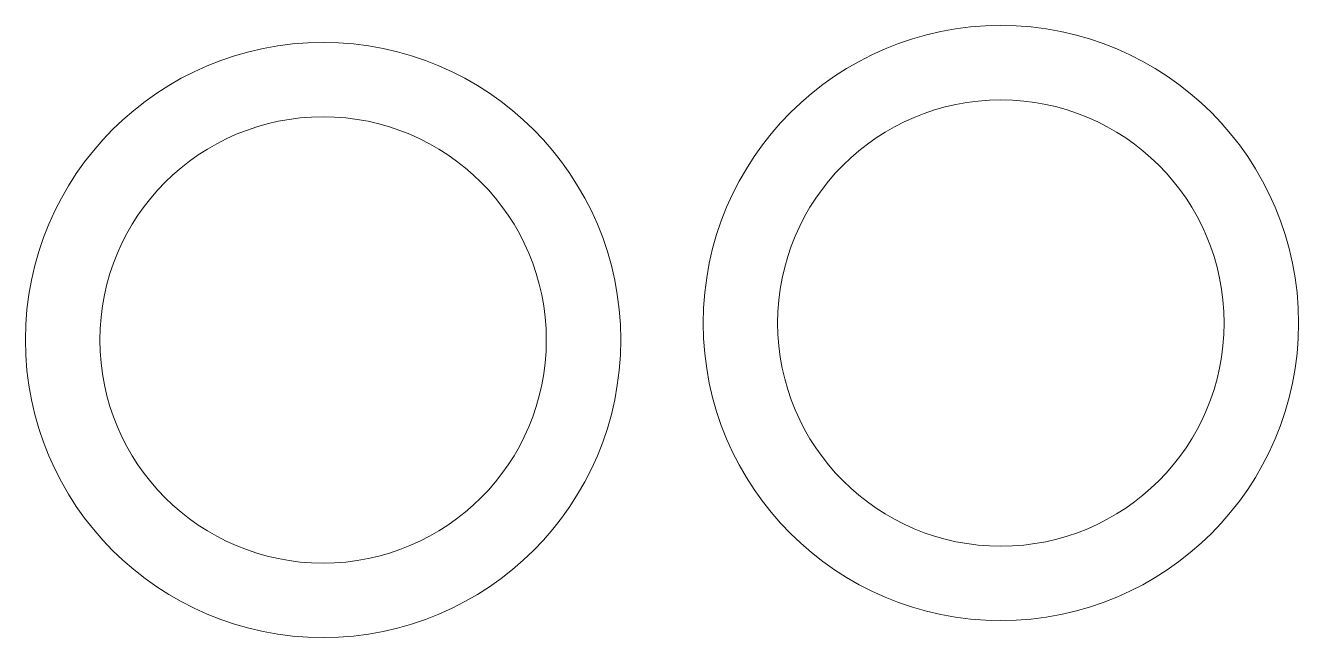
# Model space of a CAD drawing. Header units: millimetres. Extents: x 3.8 to 58.1, y 275.3 to 301.4.
import ezdxf

# ---------------------------------------------------------------- set-up
doc = ezdxf.new("R2010")
doc.units = ezdxf.units.MM

msp = doc.modelspace()

# ---------------------------------------------------------------- linework, layer by layer
at = {"color": 7, "linetype": 'Continuous', "lineweight": 15}
for centre, radius in [((45.394, 288.688), 12.7), ((16.473, 287.965), 12.7), ((45.394, 288.688), 9.525), ((16.473, 287.965), 9.525)]:
    msp.add_circle(centre, radius, dxfattribs=at)

doc.saveas('drawing.dxf')
